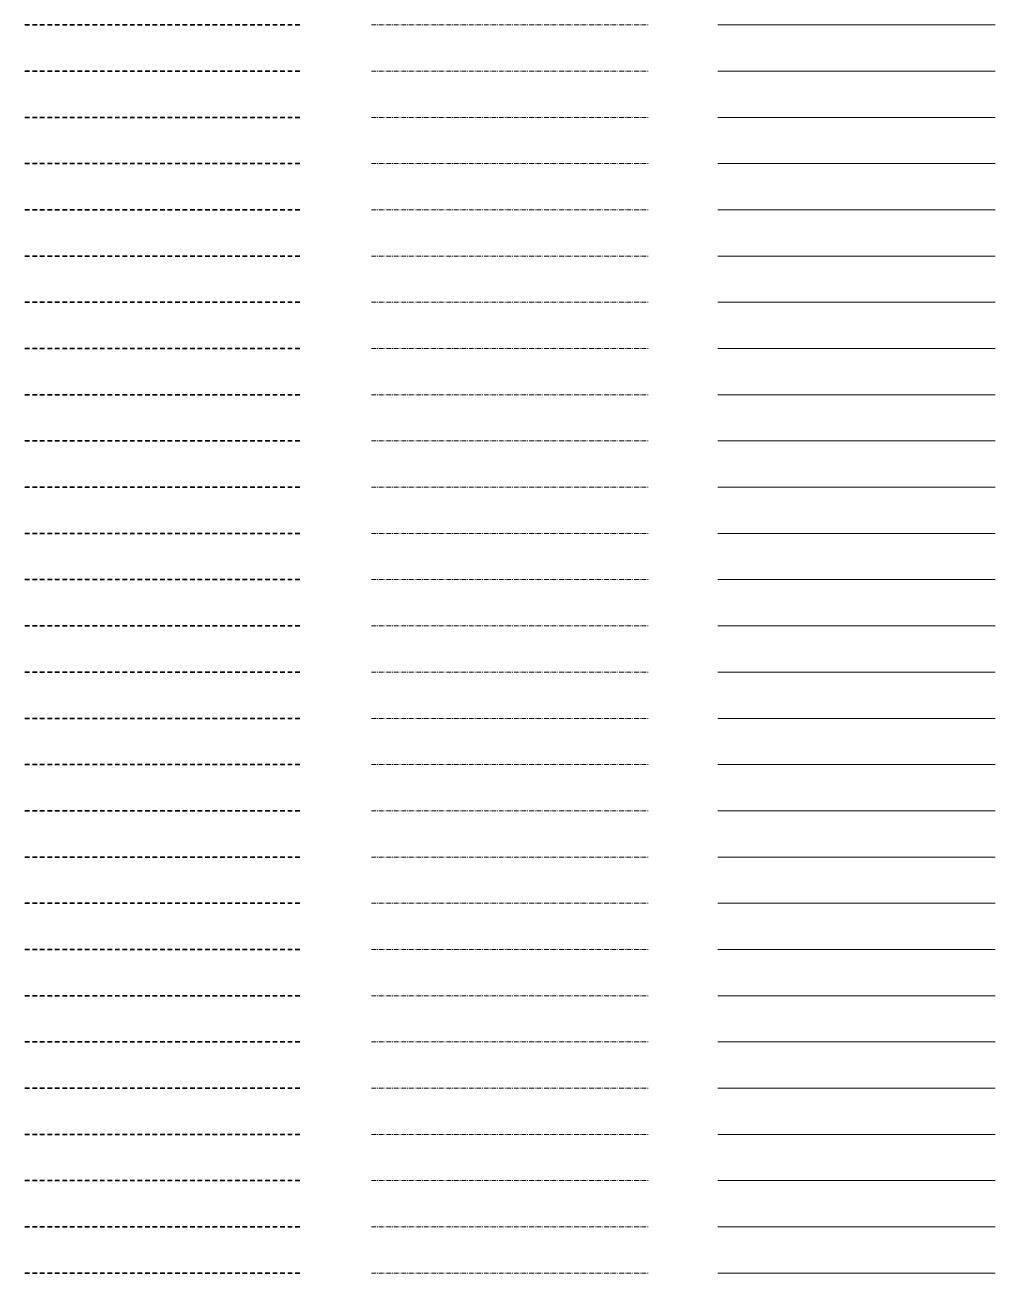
# Model space of a CAD drawing. Header units: metres. Extents: x -170 to 2070, y -13 to 17840.
# Drawn here: x 600 to 1020, y 10020 to 10560 of the extents above; entities that cross this region are included whole.
import ezdxf
from ezdxf.lldxf.tags import DXFTag

# ---------------------------------------------------------------- set-up
doc = ezdxf.new("R2010")
doc.units = ezdxf.units.M
doc.linetypes.add('KL-SO', pattern=[3.25, 2, -1.25])
doc.linetypes.add('KL-VERLATEN-SO', pattern=[3.25, 2, -0.5, 0.25, -0.5])
for name, color, linetype, lineweight in [('B-OI-KL-ET_LSOV_DISTRIBUTIE_400 V_4x95Al 4x6Cu as35Cu-RESERVE-G', 14, 'KL-RESERVE-SO', 18), ('B-OI-KL-ET_LSOV_DISTRIBUTIE_400 V_4x95Al 4x6Cu as35Cu-VERLATEN-G', 14, 'KL-VERLATEN-SO', 18), ('B-OI-KL-ET_LSOV_DISTRIBUTIE_400 V_5x10Cu-RESERVE-G', 14, 'KL-RESERVE-SO', 18), ('B-OI-KL-ET_LSOV_DISTRIBUTIE_400 V_5x10Cu-VERLATEN-G', 14, 'KL-VERLATEN-SO', 18), ('B-OI-KL-ET_LSOV_DISTRIBUTIE_400 V_5x16Cu-RESERVE-G', 14, 'KL-RESERVE-SO', 18), ('B-OI-KL-ET_LSOV_DISTRIBUTIE_400 V_5x16Cu-VERLATEN-G', 14, 'KL-VERLATEN-SO', 18), ('B-OI-KL-ET_LSOV_DISTRIBUTIE_400 V_OVERIG-RESERVE-G', 14, 'KL-RESERVE-SO', 18), ('B-OI-KL-ET_LSOV_DISTRIBUTIE_400 V_OVERIG-VERLATEN-G', 14, 'KL-VERLATEN-SO', 18), ('B-OI-KL-ET_MS_AANSLUITNET_10 kV_1x240Alrm as25-RESERVE-G', 7, 'KL-RESERVE-SO', 18), ('B-OI-KL-ET_MS_AANSLUITNET_10 kV_1x240Alrm as25-VERLATEN-G', 7, 'KL-VERLATEN-SO', 18), ('B-OI-KL-ET_MS_AANSLUITNET_10 kV_1x400Cu 50as-RESERVE-G', 7, 'KL-RESERVE-SO', 18), ('B-OI-KL-ET_MS_AANSLUITNET_10 kV_1x400Cu 50as-VERLATEN-G', 7, 'KL-VERLATEN-SO', 18), ('B-OI-KL-ET_MS_AANSLUITNET_10 kV_1x630Alrm as35-RESERVE-G', 7, 'KL-RESERVE-SO', 18), ('B-OI-KL-ET_MS_AANSLUITNET_10 kV_1x630Alrm as35-VERLATEN-G', 7, 'KL-VERLATEN-SO', 18), ('B-OI-KL-ET_MS_AANSLUITNET_10 kV_1x630Alrm as50-RESERVE-G', 7, 'KL-RESERVE-SO', 18), ('B-OI-KL-ET_MS_AANSLUITNET_10 kV_1x630Alrm as50-VERLATEN-G', 7, 'KL-VERLATEN-SO', 18), ('B-OI-KL-ET_MS_AANSLUITNET_10 kV_1x630Cu as35-RESERVE-G', 7, 'KL-RESERVE-SO', 18), ('B-OI-KL-ET_MS_AANSLUITNET_10 kV_1x630Cu as35-VERLATEN-G', 7, 'KL-VERLATEN-SO', 18), ('B-OI-KL-ET_MS_AANSLUITNET_10 kV_1x630Cu as50-RESERVE-G', 7, 'KL-RESERVE-SO', 18), ('B-OI-KL-ET_MS_AANSLUITNET_10 kV_1x630Cu as50-VERLATEN-G', 7, 'KL-VERLATEN-SO', 18), ('B-OI-KL-ET_MS_AANSLUITNET_10 kV_1x630Cu as70-RESERVE-G', 7, 'KL-RESERVE-SO', 18), ('B-OI-KL-ET_MS_AANSLUITNET_10 kV_1x630Cu as70-VERLATEN-G', 7, 'KL-VERLATEN-SO', 18), ('B-OI-KL-ET_MS_AANSLUITNET_10 kV_1x800Alrm as35-RESERVE-G', 7, 'KL-RESERVE-SO', 18), ('B-OI-KL-ET_MS_AANSLUITNET_10 kV_1x800Alrm as35-VERLATEN-G', 7, 'KL-VERLATEN-SO', 18), ('B-OI-KL-ET_MS_AANSLUITNET_10 kV_1x800Alrm as50-RESERVE-G', 7, 'KL-RESERVE-SO', 18), ('B-OI-KL-ET_MS_AANSLUITNET_10 kV_1x800Alrm as50-VERLATEN-G', 7, 'KL-VERLATEN-SO', 18), ('B-OI-KL-ET_MS_AANSLUITNET_10 kV_3x240Alrm as35-RESERVE-G', 7, 'KL-RESERVE-SO', 18), ('B-OI-KL-ET_MS_AANSLUITNET_10 kV_3x240Alrm as35-VERLATEN-G', 7, 'KL-VERLATEN-SO', 18), ('B-OI-KL-ET_MS_AANSLUITNET_10 kV_3x240Alrm as50-RESERVE-G', 7, 'KL-RESERVE-SO', 18), ('B-OI-KL-ET_MS_AANSLUITNET_10 kV_3x240Alrm as50-VERLATEN-G', 7, 'KL-VERLATEN-SO', 18), ('B-OI-KL-ET_MS_AANSLUITNET_10 kV_3x95Alrm as50-RESERVE-G', 7, 'KL-RESERVE-SO', 18), ('B-OI-KL-ET_MS_AANSLUITNET_10 kV_3x95Alrm as50-VERLATEN-G', 7, 'KL-VERLATEN-SO', 18), ('B-OI-KL-ET_MS_AANSLUITNET_10 kV_OVERIG-RESERVE-G', 7, 'KL-RESERVE-SO', 18), ('B-OI-KL-ET_MS_AANSLUITNET_10 kV_OVERIG-VERLATEN-G', 7, 'KL-VERLATEN-SO', 18), ('B-OI-KL-ET_MS_AANSLUITNET_20 kV_1x240Alrm as25-RESERVE-G', 7, 'KL-RESERVE-SO', 18), ('B-OI-KL-ET_MS_AANSLUITNET_20 kV_1x240Alrm as25-VERLATEN-G', 7, 'KL-VERLATEN-SO', 18), ('B-OI-KL-ET_MS_AANSLUITNET_20 kV_1x400Cu 50as-RESERVE-G', 7, 'KL-RESERVE-SO', 18), ('B-OI-KL-ET_MS_AANSLUITNET_20 kV_1x400Cu 50as-VERLATEN-G', 7, 'KL-VERLATEN-SO', 18), ('B-OI-KL-ET_MS_AANSLUITNET_20 kV_1x630Alrm as35-RESERVE-G', 7, 'KL-RESERVE-SO', 18), ('B-OI-KL-ET_MS_AANSLUITNET_20 kV_1x630Alrm as35-VERLATEN-G', 7, 'KL-VERLATEN-SO', 18), ('B-OI-KL-ET_MS_AANSLUITNET_20 kV_1x630Alrm as50-RESERVE-G', 7, 'KL-RESERVE-SO', 18), ('B-OI-KL-ET_MS_AANSLUITNET_20 kV_1x630Alrm as50-VERLATEN-G', 7, 'KL-VERLATEN-SO', 18), ('B-OI-KL-ET_MS_AANSLUITNET_20 kV_1x630Cu as35-RESERVE-G', 7, 'KL-RESERVE-SO', 18), ('B-OI-KL-ET_MS_AANSLUITNET_20 kV_1x630Cu as35-VERLATEN-G', 7, 'KL-VERLATEN-SO', 18), ('B-OI-KL-ET_MS_AANSLUITNET_20 kV_1x630Cu as50-RESERVE-G', 7, 'KL-RESERVE-SO', 18), ('B-OI-KL-ET_MS_AANSLUITNET_20 kV_1x630Cu as50-VERLATEN-G', 7, 'KL-VERLATEN-SO', 18), ('B-OI-KL-ET_MS_AANSLUITNET_20 kV_1x630Cu as70-RESERVE-G', 7, 'KL-RESERVE-SO', 18), ('B-OI-KL-ET_MS_AANSLUITNET_20 kV_1x630Cu as70-VERLATEN-G', 7, 'KL-VERLATEN-SO', 18), ('B-OI-KL-ET_MS_AANSLUITNET_20 kV_1x800Alrm as35-RESERVE-G', 7, 'KL-RESERVE-SO', 18), ('B-OI-KL-ET_MS_AANSLUITNET_20 kV_1x800Alrm as35-VERLATEN-G', 7, 'KL-VERLATEN-SO', 18), ('B-OI-KL-ET_MS_AANSLUITNET_20 kV_1x800Alrm as50-RESERVE-G', 7, 'KL-RESERVE-SO', 18), ('B-OI-KL-ET_MS_AANSLUITNET_20 kV_1x800Alrm as50-VERLATEN-G', 7, 'KL-VERLATEN-SO', 18), ('B-OI-KL-ET_MS_AANSLUITNET_20 kV_3x240Alrm as35-RESERVE-G', 7, 'KL-RESERVE-SO', 18), ('B-OI-KL-ET_MS_AANSLUITNET_20 kV_3x240Alrm as35-VERLATEN-G', 7, 'KL-VERLATEN-SO', 18), ('B-OI-KL-ET_MS_AANSLUITNET_20 kV_3x240Alrm as50-RESERVE-G', 7, 'KL-RESERVE-SO', 18), ('B-OI-KL-ET_MS_AANSLUITNET_20 kV_3x240Alrm as50-VERLATEN-G', 7, 'KL-VERLATEN-SO', 18), ('R-OI-KL-ET_LSOV_DISTRIBUTIE_400 V_4x95Al 4x6Cu as35Cu-G', 14, 'KL-SO', 35), ('R-OI-KL-ET_LSOV_DISTRIBUTIE_400 V_5x10Cu-G', 14, 'KL-SO', 35), ('R-OI-KL-ET_LSOV_DISTRIBUTIE_400 V_5x16Cu-G', 14, 'KL-SO', 35), ('R-OI-KL-ET_LSOV_DISTRIBUTIE_400 V_OVERIG-G', 14, 'KL-SO', 35), ('R-OI-KL-ET_MS_AANSLUITNET_10 kV_1x240Alrm as25-G', 7, 'KL-SO', 35), ('R-OI-KL-ET_MS_AANSLUITNET_10 kV_1x400Cu 50as-G', 7, 'KL-SO', 35), ('R-OI-KL-ET_MS_AANSLUITNET_10 kV_1x630Alrm as35-G', 7, 'KL-SO', 35), ('R-OI-KL-ET_MS_AANSLUITNET_10 kV_1x630Alrm as50-G', 7, 'KL-SO', 35), ('R-OI-KL-ET_MS_AANSLUITNET_10 kV_1x630Cu as35-G', 7, 'KL-SO', 35), ('R-OI-KL-ET_MS_AANSLUITNET_10 kV_1x630Cu as50-G', 7, 'KL-SO', 35), ('R-OI-KL-ET_MS_AANSLUITNET_10 kV_1x630Cu as70-G', 7, 'KL-SO', 35), ('R-OI-KL-ET_MS_AANSLUITNET_10 kV_1x800Alrm as35-G', 7, 'KL-SO', 35), ('R-OI-KL-ET_MS_AANSLUITNET_10 kV_1x800Alrm as50-G', 7, 'KL-SO', 35), ('R-OI-KL-ET_MS_AANSLUITNET_10 kV_3x240Alrm as35-G', 7, 'KL-SO', 35), ('R-OI-KL-ET_MS_AANSLUITNET_10 kV_3x240Alrm as50-G', 7, 'KL-SO', 35), ('R-OI-KL-ET_MS_AANSLUITNET_10 kV_3x95Alrm as50-G', 7, 'KL-SO', 35), ('R-OI-KL-ET_MS_AANSLUITNET_10 kV_OVERIG-G', 7, 'KL-SO', 35), ('R-OI-KL-ET_MS_AANSLUITNET_20 kV_1x240Alrm as25-G', 7, 'KL-SO', 35), ('R-OI-KL-ET_MS_AANSLUITNET_20 kV_1x400Cu 50as-G', 7, 'KL-SO', 35), ('R-OI-KL-ET_MS_AANSLUITNET_20 kV_1x630Alrm as35-G', 7, 'KL-SO', 35), ('R-OI-KL-ET_MS_AANSLUITNET_20 kV_1x630Alrm as50-G', 7, 'KL-SO', 35), ('R-OI-KL-ET_MS_AANSLUITNET_20 kV_1x630Cu as35-G', 7, 'KL-SO', 35), ('R-OI-KL-ET_MS_AANSLUITNET_20 kV_1x630Cu as50-G', 7, 'KL-SO', 35), ('R-OI-KL-ET_MS_AANSLUITNET_20 kV_1x630Cu as70-G', 7, 'KL-SO', 35), ('R-OI-KL-ET_MS_AANSLUITNET_20 kV_1x800Alrm as35-G', 7, 'KL-SO', 35), ('R-OI-KL-ET_MS_AANSLUITNET_20 kV_1x800Alrm as50-G', 7, 'KL-SO', 35), ('R-OI-KL-ET_MS_AANSLUITNET_20 kV_3x240Alrm as35-G', 7, 'KL-SO', 35), ('R-OI-KL-ET_MS_AANSLUITNET_20 kV_3x240Alrm as50-G', 7, 'KL-SO', 35)]:
    doc.layers.add(name, color=color, linetype=linetype, lineweight=lineweight)
tags = doc.linetypes.add('KL-RESERVE-SO', pattern='A,7,-2,["RS",Standard,S=1,R=0,X=-1,Y=-0.5],-1.5', length=10.5).pattern_tags.tags
tags[6] = DXFTag(74, 10)

msp = doc.modelspace()

# ---------------------------------------------------------------- linework, layer by layer
at = {"layer": 'B-OI-KL-ET_LSOV_DISTRIBUTIE_400 V_4x95Al 4x6Cu as35Cu-RESERVE-G'}
msp.add_line((900, 10020), (1020, 10020), dxfattribs=at)
at = {"layer": 'B-OI-KL-ET_LSOV_DISTRIBUTIE_400 V_4x95Al 4x6Cu as35Cu-VERLATEN-G'}
msp.add_line((750, 10020), (870, 10020), dxfattribs=at)
at = {"layer": 'B-OI-KL-ET_LSOV_DISTRIBUTIE_400 V_5x10Cu-RESERVE-G'}
msp.add_line((900, 10040), (1020, 10040), dxfattribs=at)
at = {"layer": 'B-OI-KL-ET_LSOV_DISTRIBUTIE_400 V_5x10Cu-VERLATEN-G'}
msp.add_line((750, 10040), (870, 10040), dxfattribs=at)
at = {"layer": 'B-OI-KL-ET_LSOV_DISTRIBUTIE_400 V_5x16Cu-RESERVE-G'}
msp.add_line((900, 10060), (1020, 10060), dxfattribs=at)
at = {"layer": 'B-OI-KL-ET_LSOV_DISTRIBUTIE_400 V_5x16Cu-VERLATEN-G'}
msp.add_line((750, 10060), (870, 10060), dxfattribs=at)
at = {"layer": 'B-OI-KL-ET_LSOV_DISTRIBUTIE_400 V_OVERIG-RESERVE-G'}
msp.add_line((900, 10080), (1020, 10080), dxfattribs=at)
at = {"layer": 'B-OI-KL-ET_LSOV_DISTRIBUTIE_400 V_OVERIG-VERLATEN-G'}
msp.add_line((750, 10080), (870, 10080), dxfattribs=at)
at = {"layer": 'B-OI-KL-ET_MS_AANSLUITNET_10 kV_1x240Alrm as25-RESERVE-G'}
msp.add_line((900, 10100), (1020, 10100), dxfattribs=at)
at = {"layer": 'B-OI-KL-ET_MS_AANSLUITNET_10 kV_1x240Alrm as25-VERLATEN-G'}
msp.add_line((750, 10100), (870, 10100), dxfattribs=at)
at = {"layer": 'B-OI-KL-ET_MS_AANSLUITNET_10 kV_1x400Cu 50as-RESERVE-G'}
msp.add_line((900, 10120), (1020, 10120), dxfattribs=at)
at = {"layer": 'B-OI-KL-ET_MS_AANSLUITNET_10 kV_1x400Cu 50as-VERLATEN-G'}
msp.add_line((750, 10120), (870, 10120), dxfattribs=at)
at = {"layer": 'B-OI-KL-ET_MS_AANSLUITNET_10 kV_1x630Alrm as35-RESERVE-G'}
msp.add_line((900, 10140), (1020, 10140), dxfattribs=at)
at = {"layer": 'B-OI-KL-ET_MS_AANSLUITNET_10 kV_1x630Alrm as35-VERLATEN-G'}
msp.add_line((750, 10140), (870, 10140), dxfattribs=at)
at = {"layer": 'B-OI-KL-ET_MS_AANSLUITNET_10 kV_1x630Alrm as50-RESERVE-G'}
msp.add_line((900, 10160), (1020, 10160), dxfattribs=at)
at = {"layer": 'B-OI-KL-ET_MS_AANSLUITNET_10 kV_1x630Alrm as50-VERLATEN-G'}
msp.add_line((750, 10160), (870, 10160), dxfattribs=at)
at = {"layer": 'B-OI-KL-ET_MS_AANSLUITNET_10 kV_1x630Cu as35-RESERVE-G'}
msp.add_line((900, 10180), (1020, 10180), dxfattribs=at)
at = {"layer": 'B-OI-KL-ET_MS_AANSLUITNET_10 kV_1x630Cu as35-VERLATEN-G'}
msp.add_line((750, 10180), (870, 10180), dxfattribs=at)
at = {"layer": 'B-OI-KL-ET_MS_AANSLUITNET_10 kV_1x630Cu as50-RESERVE-G'}
msp.add_line((900, 10200), (1020, 10200), dxfattribs=at)
at = {"layer": 'B-OI-KL-ET_MS_AANSLUITNET_10 kV_1x630Cu as50-VERLATEN-G'}
msp.add_line((750, 10200), (870, 10200), dxfattribs=at)
at = {"layer": 'B-OI-KL-ET_MS_AANSLUITNET_10 kV_1x630Cu as70-RESERVE-G'}
msp.add_line((900, 10220), (1020, 10220), dxfattribs=at)
at = {"layer": 'B-OI-KL-ET_MS_AANSLUITNET_10 kV_1x630Cu as70-VERLATEN-G'}
msp.add_line((750, 10220), (870, 10220), dxfattribs=at)
at = {"layer": 'B-OI-KL-ET_MS_AANSLUITNET_10 kV_1x800Alrm as35-RESERVE-G'}
msp.add_line((900, 10240), (1020, 10240), dxfattribs=at)
at = {"layer": 'B-OI-KL-ET_MS_AANSLUITNET_10 kV_1x800Alrm as35-VERLATEN-G'}
msp.add_line((750, 10240), (870, 10240), dxfattribs=at)
at = {"layer": 'B-OI-KL-ET_MS_AANSLUITNET_10 kV_1x800Alrm as50-RESERVE-G'}
msp.add_line((900, 10260), (1020, 10260), dxfattribs=at)
at = {"layer": 'B-OI-KL-ET_MS_AANSLUITNET_10 kV_1x800Alrm as50-VERLATEN-G'}
msp.add_line((750, 10260), (870, 10260), dxfattribs=at)
at = {"layer": 'B-OI-KL-ET_MS_AANSLUITNET_10 kV_3x240Alrm as35-RESERVE-G'}
msp.add_line((900, 10280), (1020, 10280), dxfattribs=at)
at = {"layer": 'B-OI-KL-ET_MS_AANSLUITNET_10 kV_3x240Alrm as35-VERLATEN-G'}
msp.add_line((750, 10280), (870, 10280), dxfattribs=at)
at = {"layer": 'B-OI-KL-ET_MS_AANSLUITNET_10 kV_3x240Alrm as50-RESERVE-G'}
msp.add_line((900, 10300), (1020, 10300), dxfattribs=at)
at = {"layer": 'B-OI-KL-ET_MS_AANSLUITNET_10 kV_3x240Alrm as50-VERLATEN-G'}
msp.add_line((750, 10300), (870, 10300), dxfattribs=at)
at = {"layer": 'B-OI-KL-ET_MS_AANSLUITNET_10 kV_3x95Alrm as50-RESERVE-G'}
msp.add_line((900, 10320), (1020, 10320), dxfattribs=at)
at = {"layer": 'B-OI-KL-ET_MS_AANSLUITNET_10 kV_3x95Alrm as50-VERLATEN-G'}
msp.add_line((750, 10320), (870, 10320), dxfattribs=at)
at = {"layer": 'B-OI-KL-ET_MS_AANSLUITNET_10 kV_OVERIG-RESERVE-G'}
msp.add_line((900, 10340), (1020, 10340), dxfattribs=at)
at = {"layer": 'B-OI-KL-ET_MS_AANSLUITNET_10 kV_OVERIG-VERLATEN-G'}
msp.add_line((750, 10340), (870, 10340), dxfattribs=at)
at = {"layer": 'B-OI-KL-ET_MS_AANSLUITNET_20 kV_1x240Alrm as25-RESERVE-G'}
msp.add_line((900, 10360), (1020, 10360), dxfattribs=at)
at = {"layer": 'B-OI-KL-ET_MS_AANSLUITNET_20 kV_1x240Alrm as25-VERLATEN-G'}
msp.add_line((750, 10360), (870, 10360), dxfattribs=at)
at = {"layer": 'B-OI-KL-ET_MS_AANSLUITNET_20 kV_1x400Cu 50as-RESERVE-G'}
msp.add_line((900, 10380), (1020, 10380), dxfattribs=at)
at = {"layer": 'B-OI-KL-ET_MS_AANSLUITNET_20 kV_1x400Cu 50as-VERLATEN-G'}
msp.add_line((750, 10380), (870, 10380), dxfattribs=at)
at = {"layer": 'B-OI-KL-ET_MS_AANSLUITNET_20 kV_1x630Alrm as35-RESERVE-G'}
msp.add_line((900, 10400), (1020, 10400), dxfattribs=at)
at = {"layer": 'B-OI-KL-ET_MS_AANSLUITNET_20 kV_1x630Alrm as35-VERLATEN-G'}
msp.add_line((750, 10400), (870, 10400), dxfattribs=at)
at = {"layer": 'B-OI-KL-ET_MS_AANSLUITNET_20 kV_1x630Alrm as50-RESERVE-G'}
msp.add_line((900, 10420), (1020, 10420), dxfattribs=at)
at = {"layer": 'B-OI-KL-ET_MS_AANSLUITNET_20 kV_1x630Alrm as50-VERLATEN-G'}
msp.add_line((750, 10420), (870, 10420), dxfattribs=at)
at = {"layer": 'B-OI-KL-ET_MS_AANSLUITNET_20 kV_1x630Cu as35-RESERVE-G'}
msp.add_line((900, 10440), (1020, 10440), dxfattribs=at)
at = {"layer": 'B-OI-KL-ET_MS_AANSLUITNET_20 kV_1x630Cu as35-VERLATEN-G'}
msp.add_line((750, 10440), (870, 10440), dxfattribs=at)
at = {"layer": 'B-OI-KL-ET_MS_AANSLUITNET_20 kV_1x630Cu as50-RESERVE-G'}
msp.add_line((900, 10460), (1020, 10460), dxfattribs=at)
at = {"layer": 'B-OI-KL-ET_MS_AANSLUITNET_20 kV_1x630Cu as50-VERLATEN-G'}
msp.add_line((750, 10460), (870, 10460), dxfattribs=at)
at = {"layer": 'B-OI-KL-ET_MS_AANSLUITNET_20 kV_1x630Cu as70-RESERVE-G'}
msp.add_line((900, 10480), (1020, 10480), dxfattribs=at)
at = {"layer": 'B-OI-KL-ET_MS_AANSLUITNET_20 kV_1x630Cu as70-VERLATEN-G'}
msp.add_line((750, 10480), (870, 10480), dxfattribs=at)
at = {"layer": 'B-OI-KL-ET_MS_AANSLUITNET_20 kV_1x800Alrm as35-RESERVE-G'}
msp.add_line((900, 10500), (1020, 10500), dxfattribs=at)
at = {"layer": 'B-OI-KL-ET_MS_AANSLUITNET_20 kV_1x800Alrm as35-VERLATEN-G'}
msp.add_line((750, 10500), (870, 10500), dxfattribs=at)
at = {"layer": 'B-OI-KL-ET_MS_AANSLUITNET_20 kV_1x800Alrm as50-RESERVE-G'}
msp.add_line((900, 10520), (1020, 10520), dxfattribs=at)
at = {"layer": 'B-OI-KL-ET_MS_AANSLUITNET_20 kV_1x800Alrm as50-VERLATEN-G'}
msp.add_line((750, 10520), (870, 10520), dxfattribs=at)
at = {"layer": 'B-OI-KL-ET_MS_AANSLUITNET_20 kV_3x240Alrm as35-RESERVE-G'}
msp.add_line((900, 10540), (1020, 10540), dxfattribs=at)
at = {"layer": 'B-OI-KL-ET_MS_AANSLUITNET_20 kV_3x240Alrm as35-VERLATEN-G'}
msp.add_line((750, 10540), (870, 10540), dxfattribs=at)
at = {"layer": 'B-OI-KL-ET_MS_AANSLUITNET_20 kV_3x240Alrm as50-RESERVE-G'}
msp.add_line((900, 10560), (1020, 10560), dxfattribs=at)
at = {"layer": 'B-OI-KL-ET_MS_AANSLUITNET_20 kV_3x240Alrm as50-VERLATEN-G'}
msp.add_line((750, 10560), (870, 10560), dxfattribs=at)
at = {"layer": 'R-OI-KL-ET_LSOV_DISTRIBUTIE_400 V_4x95Al 4x6Cu as35Cu-G'}
msp.add_line((600, 10020), (720, 10020), dxfattribs=at)
at = {"layer": 'R-OI-KL-ET_LSOV_DISTRIBUTIE_400 V_5x10Cu-G'}
msp.add_line((600, 10040), (720, 10040), dxfattribs=at)
at = {"layer": 'R-OI-KL-ET_LSOV_DISTRIBUTIE_400 V_5x16Cu-G'}
msp.add_line((600, 10060), (720, 10060), dxfattribs=at)
at = {"layer": 'R-OI-KL-ET_LSOV_DISTRIBUTIE_400 V_OVERIG-G'}
msp.add_line((600, 10080), (720, 10080), dxfattribs=at)
at = {"layer": 'R-OI-KL-ET_MS_AANSLUITNET_10 kV_1x240Alrm as25-G'}
msp.add_line((600, 10100), (720, 10100), dxfattribs=at)
at = {"layer": 'R-OI-KL-ET_MS_AANSLUITNET_10 kV_1x400Cu 50as-G'}
msp.add_line((600, 10120), (720, 10120), dxfattribs=at)
at = {"layer": 'R-OI-KL-ET_MS_AANSLUITNET_10 kV_1x630Alrm as35-G'}
msp.add_line((600, 10140), (720, 10140), dxfattribs=at)
at = {"layer": 'R-OI-KL-ET_MS_AANSLUITNET_10 kV_1x630Alrm as50-G'}
msp.add_line((600, 10160), (720, 10160), dxfattribs=at)
at = {"layer": 'R-OI-KL-ET_MS_AANSLUITNET_10 kV_1x630Cu as35-G'}
msp.add_line((600, 10180), (720, 10180), dxfattribs=at)
at = {"layer": 'R-OI-KL-ET_MS_AANSLUITNET_10 kV_1x630Cu as50-G'}
msp.add_line((600, 10200), (720, 10200), dxfattribs=at)
at = {"layer": 'R-OI-KL-ET_MS_AANSLUITNET_10 kV_1x630Cu as70-G'}
msp.add_line((600, 10220), (720, 10220), dxfattribs=at)
at = {"layer": 'R-OI-KL-ET_MS_AANSLUITNET_10 kV_1x800Alrm as35-G'}
msp.add_line((600, 10240), (720, 10240), dxfattribs=at)
at = {"layer": 'R-OI-KL-ET_MS_AANSLUITNET_10 kV_1x800Alrm as50-G'}
msp.add_line((600, 10260), (720, 10260), dxfattribs=at)
at = {"layer": 'R-OI-KL-ET_MS_AANSLUITNET_10 kV_3x240Alrm as35-G'}
msp.add_line((600, 10280), (720, 10280), dxfattribs=at)
at = {"layer": 'R-OI-KL-ET_MS_AANSLUITNET_10 kV_3x240Alrm as50-G'}
msp.add_line((600, 10300), (720, 10300), dxfattribs=at)
at = {"layer": 'R-OI-KL-ET_MS_AANSLUITNET_10 kV_3x95Alrm as50-G'}
msp.add_line((600, 10320), (720, 10320), dxfattribs=at)
at = {"layer": 'R-OI-KL-ET_MS_AANSLUITNET_10 kV_OVERIG-G'}
msp.add_line((600, 10340), (720, 10340), dxfattribs=at)
at = {"layer": 'R-OI-KL-ET_MS_AANSLUITNET_20 kV_1x240Alrm as25-G'}
msp.add_line((600, 10360), (720, 10360), dxfattribs=at)
at = {"layer": 'R-OI-KL-ET_MS_AANSLUITNET_20 kV_1x400Cu 50as-G'}
msp.add_line((600, 10380), (720, 10380), dxfattribs=at)
at = {"layer": 'R-OI-KL-ET_MS_AANSLUITNET_20 kV_1x630Alrm as35-G'}
msp.add_line((600, 10400), (720, 10400), dxfattribs=at)
at = {"layer": 'R-OI-KL-ET_MS_AANSLUITNET_20 kV_1x630Alrm as50-G'}
msp.add_line((600, 10420), (720, 10420), dxfattribs=at)
at = {"layer": 'R-OI-KL-ET_MS_AANSLUITNET_20 kV_1x630Cu as35-G'}
msp.add_line((600, 10440), (720, 10440), dxfattribs=at)
at = {"layer": 'R-OI-KL-ET_MS_AANSLUITNET_20 kV_1x630Cu as50-G'}
msp.add_line((600, 10460), (720, 10460), dxfattribs=at)
at = {"layer": 'R-OI-KL-ET_MS_AANSLUITNET_20 kV_1x630Cu as70-G'}
msp.add_line((600, 10480), (720, 10480), dxfattribs=at)
at = {"layer": 'R-OI-KL-ET_MS_AANSLUITNET_20 kV_1x800Alrm as35-G'}
msp.add_line((600, 10500), (720, 10500), dxfattribs=at)
at = {"layer": 'R-OI-KL-ET_MS_AANSLUITNET_20 kV_1x800Alrm as50-G'}
msp.add_line((600, 10520), (720, 10520), dxfattribs=at)
at = {"layer": 'R-OI-KL-ET_MS_AANSLUITNET_20 kV_3x240Alrm as35-G'}
msp.add_line((600, 10540), (720, 10540), dxfattribs=at)
at = {"layer": 'R-OI-KL-ET_MS_AANSLUITNET_20 kV_3x240Alrm as50-G'}
msp.add_line((600, 10560), (720, 10560), dxfattribs=at)

doc.saveas('drawing.dxf')
